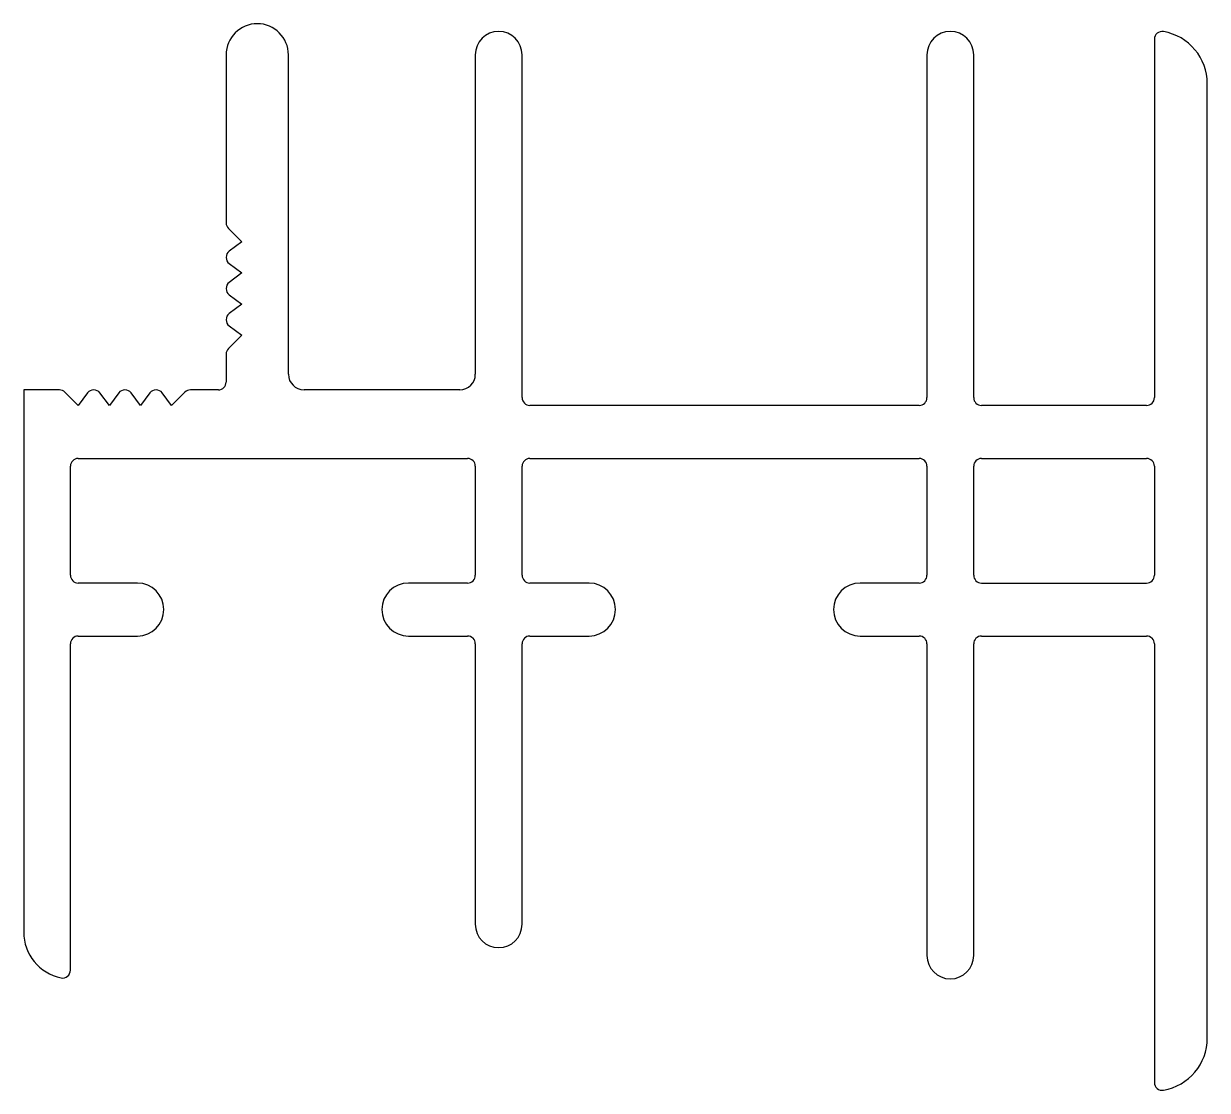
# Model space of a CAD drawing. Extents: x 881.3 to 919.3, y 533.3 to 567.6.
import ezdxf

# ---------------------------------------------------------------- set-up
doc = ezdxf.new("R2010")
doc.units = 0
doc.layers.get('0').update_dxf_attribs({"linetype": 'CONTINUOUS'})

msp = doc.modelspace()

# ---------------------------------------------------------------- linework, layer by layer
for p, q in [((917.634, 567.075), (917.634, 555.575)), ((887.834, 566.575), (887.834, 561.179)), ((889.834, 556.325), (889.834, 566.575)), ((895.834, 566.575), (895.834, 556.325)), ((897.334, 555.575), (897.334, 566.575)), ((910.334, 566.575), (910.334, 555.575)), ((911.834, 555.575), (911.834, 566.575)), ((919.334, 535.025), (919.334, 565.647)), ((887.907, 561.002), (888.334, 560.575)), ((888.334, 560.575), (887.934, 560.275)), ((887.934, 559.875), (888.334, 559.575)), ((888.334, 559.575), (887.934, 559.275)), ((887.934, 558.875), (888.334, 558.575)), ((888.334, 558.575), (887.934, 558.275)), ((887.934, 557.875), (888.334, 557.575)), ((888.334, 557.575), (887.907, 557.149)), ((887.834, 556.972), (887.834, 556.075)), ((881.334, 555.825), (881.334, 538.425)), ((882.48, 555.825), (881.334, 555.825)), ((883.084, 555.325), (882.657, 555.752)), ((883.384, 555.725), (883.084, 555.325)), ((884.084, 555.325), (883.784, 555.725)), ((884.384, 555.725), (884.084, 555.325)), ((885.084, 555.325), (884.784, 555.725)), ((885.384, 555.725), (885.084, 555.325)), ((886.084, 555.325), (885.784, 555.725)), ((886.511, 555.752), (886.084, 555.325)), ((887.584, 555.825), (886.688, 555.825)), ((895.334, 555.825), (890.334, 555.825)), ((910.084, 555.325), (897.584, 555.325)), ((917.384, 555.325), (912.084, 555.325)), ((882.834, 549.875), (882.834, 553.375)), ((883.084, 553.625), (895.584, 553.625)), ((895.834, 553.375), (895.834, 549.875)), ((897.334, 549.875), (897.334, 553.375)), ((897.584, 553.625), (910.084, 553.625)), ((910.334, 553.375), (910.334, 549.875)), ((911.834, 549.875), (911.834, 553.375)), ((912.084, 553.625), (917.384, 553.625)), ((917.634, 553.375), (917.634, 549.875)), ((884.984, 549.625), (883.084, 549.625)), ((895.584, 549.625), (893.684, 549.625)), ((899.484, 549.625), (897.584, 549.625)), ((910.084, 549.625), (908.184, 549.625)), ((912.084, 549.625), (917.384, 549.625)), ((882.834, 537.201), (882.834, 547.675)), ((883.084, 547.925), (884.984, 547.925)), ((893.684, 547.925), (895.584, 547.925)), ((895.834, 547.675), (895.834, 538.675)), ((897.334, 538.675), (897.334, 547.675)), ((897.584, 547.925), (899.484, 547.925)), ((908.184, 547.925), (910.084, 547.925)), ((910.334, 547.675), (910.334, 537.675)), ((911.834, 537.675), (911.834, 547.675)), ((912.084, 547.925), (917.384, 547.925)), ((917.634, 547.675), (917.634, 533.597))]:
    msp.add_line(p, q)
for centre, radius, start, end in [((888.834, 566.575), 1, 0, 180), ((896.584, 566.575), 0.75, 0, 180), ((911.084, 566.575), 0.75, 0, 180), ((917.884, 567.075), 0.25, 80.0718, 180), ((917.634, 565.647), 1.7, 360, 80.0718), ((888.084, 561.179), 0.25, 180, 225), ((888.084, 560.075), 0.25, 126.8699, 233.1301), ((888.084, 559.075), 0.25, 126.8699, 233.1301), ((888.084, 558.075), 0.25, 126.8699, 233.1301), ((888.084, 556.972), 0.25, 135, 180), ((890.334, 556.325), 0.5, 180, 270), ((895.334, 556.325), 0.5, 270, 0), ((887.584, 556.075), 0.25, 270, 360), ((882.48, 555.575), 0.25, 45, 90), ((883.584, 555.575), 0.25, 36.8699, 143.1301), ((884.584, 555.575), 0.25, 36.8699, 143.1301), ((885.584, 555.575), 0.25, 36.8699, 143.1301), ((886.688, 555.575), 0.25, 90, 135), ((897.584, 555.575), 0.25, 180, 270), ((910.084, 555.575), 0.25, 270, 0), ((912.084, 555.575), 0.25, 180, 270), ((917.384, 555.575), 0.25, 270, 0), ((883.084, 553.375), 0.25, 90, 180), ((895.584, 553.375), 0.25, 0, 90), ((897.584, 553.375), 0.25, 90, 180), ((910.084, 553.375), 0.25, 0, 90), ((912.084, 553.375), 0.25, 90, 180), ((917.384, 553.375), 0.25, 0, 90), ((883.084, 549.875), 0.25, 180, 270), ((895.584, 549.875), 0.25, 270, 0), ((897.584, 549.875), 0.25, 180, 270), ((910.084, 549.875), 0.25, 270, 0), ((912.084, 549.875), 0.25, 180, 270), ((917.384, 549.875), 0.25, 270, 0), ((884.984, 548.775), 0.85, 270, 90), ((893.684, 548.775), 0.85, 90, 270), ((899.484, 548.775), 0.85, 270, 90), ((908.184, 548.775), 0.85, 90, 270), ((883.084, 547.675), 0.25, 90, 180), ((895.584, 547.675), 0.25, 0, 90), ((897.584, 547.675), 0.25, 90, 180), ((910.084, 547.675), 0.25, 0, 90), ((912.084, 547.675), 0.25, 90, 180), ((917.384, 547.675), 0.25, 0, 90), ((896.584, 538.675), 0.75, 180, 0), ((882.834, 538.425), 1.5, 180, 258.463), ((911.084, 537.675), 0.75, 180, 0), ((882.584, 537.201), 0.25, 258.463, 0), ((917.634, 535.025), 1.7, 279.9282, 0), ((917.884, 533.597), 0.25, 180, 279.9282)]:
    msp.add_arc(centre, radius, start, end)

doc.saveas('drawing.dxf')
